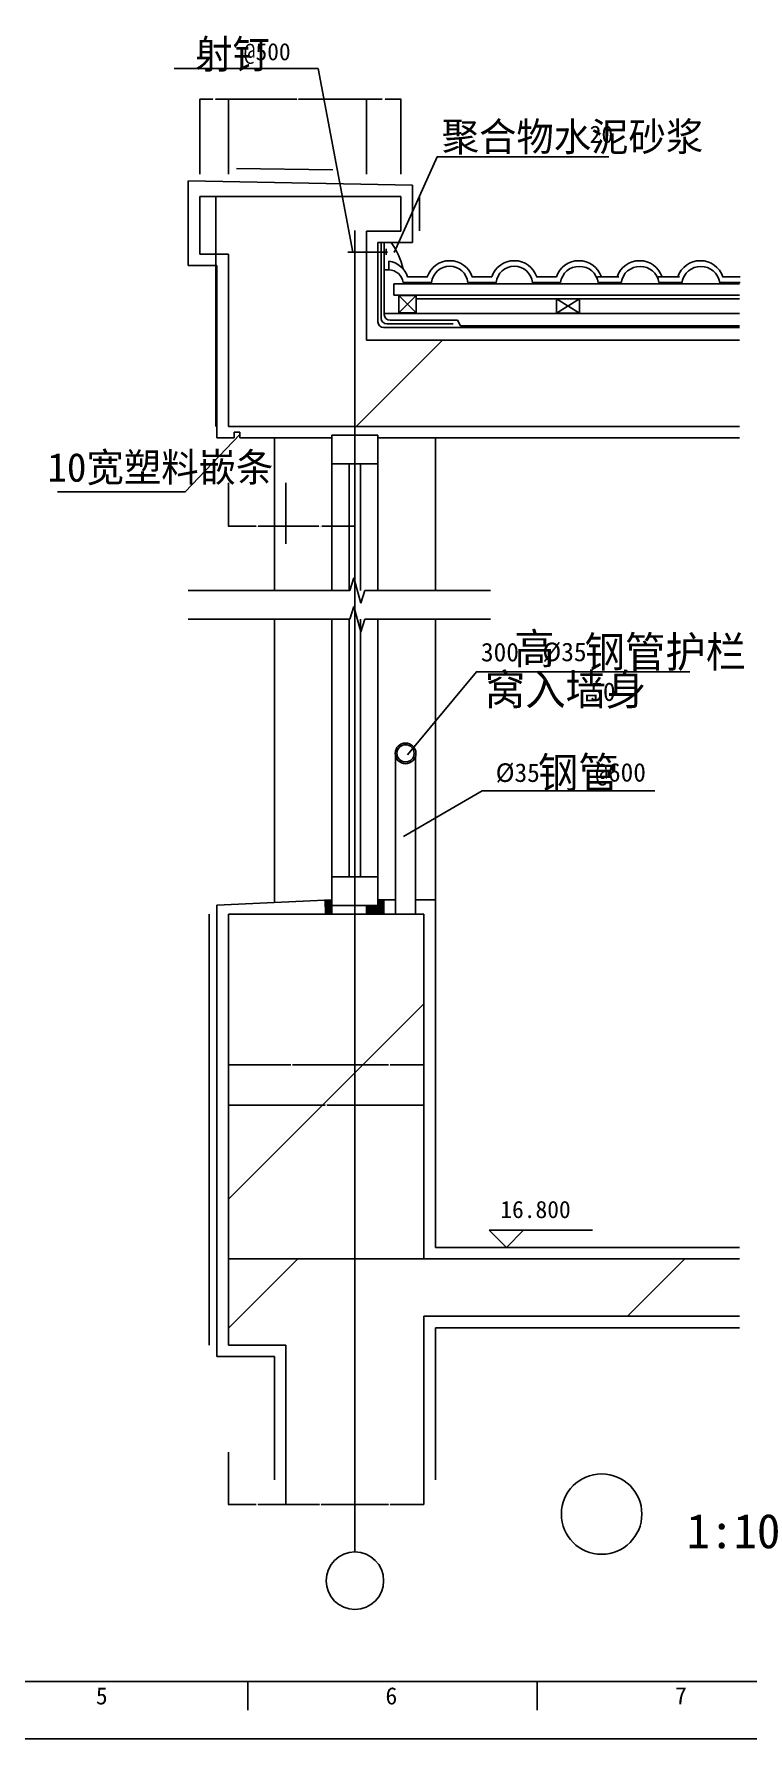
# Model space of a CAD drawing. Header units: metres. Extents: x -1 to 228715, y 0 to 21495.
# Drawn here: x 222702 to 223944, y 15555 to 18522 of the extents above; entities that cross this region are included whole.
import ezdxf

# ---------------------------------------------------------------- set-up
doc = ezdxf.new("R2010")
doc.units = ezdxf.units.M
for name, color, linetype in [('DOTE', 1, 'Continuous'), ('FACE', 7, 'Continuous'), ('HATCH', 253, 'Continuous'), ('OTHER', 7, 'Continuous'), ('PUB_DIM', 3, 'Continuous'), ('PUB_HATCH', 9, 'Continuous'), ('PUB_TEXT', 7, 'Continuous'), ('TK', 3, 'Continuous'), ('TXT1', 7, 'Continuous'), ('WALL', 2, 'Continuous'), ('WINDOW', 4, 'Continuous')]:
    doc.layers.add(name, color=color, linetype=linetype)
doc.dimstyles.get("Standard").update_dxf_attribs({"dimtxt": 2.5, "dimasz": 2.5, "dimexe": 1.25, "dimexo": 0.625, "dimtad": 1, "dimcen": 2.5, "dimazin": 3, "dimtfac": 1, "dimtmove": 0, "dimatfit": 3})
pattern_1 = [(45, (0, 0), (-336.7596, 336.7596), [])]

# ---------------------------------------------------------------- blocks, each defined once
blk = doc.blocks.new('_INDEX1')
blk.add_lwpolyline([(-0.5, 0, 1), (0.5, 0, 1)], format="xyb", close=True)
blk = doc.blocks.new('TK-A1')
at = {"layer": 'TK'}
for p, q in [((276.88, 5), (276.88, 10)), ((327.25, 5), (327.25, 10)), ((0, 0), (841, 0))]:
    blk.add_line(p, q, dxfattribs=at)
blk.add_lwpolyline([(831, 584), (25, 584), (25, 10), (831, 10)], close=True, dxfattribs=at)
for s, p in [('5', (250.47, 6)), ('6', (300.85, 6)), ('7', (351.22, 6))]:
    blk.add_text(s, height=3, dxfattribs=at).set_placement(p)
blk = doc.blocks.new('*D74')
for p, q in [((223006.41, 16990.15), (223006.41, 16690.15)), ((223006.16, 16690.15), (223005.91, 16690.15)), ((223006.41, 16390.15), (223006.41, 16690.15)), ((223006.41, 16690.15), (223006.41, 16690.15)), ((223006.66, 16690.15), (223006.91, 16690.15))]:
    blk.add_line(p, q)
at = {"layer": 'Defpoints'}
for p in [(223006.41, 16990.15), (223006.41, 16690.15), (223006.41, 16390.15)]:
    blk.add_point(p, dxfattribs=at)
at = {"layer": 'PUB_DIM', "insert": (223006.41, 16691.275), "char_height": 1, "attachment_point": 5}
blk.add_mtext('0', dxfattribs=at)
blk = doc.blocks.new('*D75')
for p, q in [((223140.07, 16053.51), (223140.07, 15962.85)), ((223260.07, 16053.51), (223260.07, 15962.85)), ((223198.57, 15962.85), (223139.82, 15962.85)), ((223260.32, 15962.85), (223201.57, 15962.85))]:
    blk.add_line(p, q)
at = {"layer": 'Defpoints'}
for p in [(223140.07, 16053.51), (223260.07, 16053.51), (223260.07, 15962.85)]:
    blk.add_point(p, dxfattribs=at)
at = {"layer": 'PUB_DIM', "insert": (223200.07, 15962.85), "char_height": 1, "attachment_point": 5}
blk.add_mtext('120', dxfattribs=at)
blk = doc.blocks.new('*D76')
for p, q in [((223040.07, 16053.51), (223040.07, 15962.85)), ((223140.07, 16053.51), (223140.07, 15962.85)), ((223088.57, 15962.85), (223039.82, 15962.85)), ((223140.32, 15962.85), (223091.57, 15962.85))]:
    blk.add_line(p, q)
at = {"layer": 'Defpoints'}
for p in [(223040.07, 16053.51), (223140.07, 16053.51), (223140.07, 15962.85)]:
    blk.add_point(p, dxfattribs=at)
at = {"layer": 'PUB_DIM', "insert": (223090.07, 15962.85), "char_height": 1, "attachment_point": 5}
blk.add_mtext('100', dxfattribs=at)
blk = doc.blocks.new('*D77')
for p, q in [((223040.07, 17741.03), (223040.07, 17665.33)), ((223140.07, 17741.03), (223140.07, 17665.33)), ((223088.57, 17665.33), (223039.82, 17665.33)), ((223140.32, 17665.33), (223091.57, 17665.33))]:
    blk.add_line(p, q)
at = {"layer": 'Defpoints'}
for p in [(223040.07, 17741.03), (223140.07, 17741.03), (223140.07, 17665.33)]:
    blk.add_point(p, dxfattribs=at)
at = {"layer": 'PUB_DIM', "insert": (223090.07, 17665.33), "char_height": 1, "attachment_point": 5}
blk.add_mtext('100', dxfattribs=at)
blk = doc.blocks.new('*D78')
for p, q in [((223197.47, 17665.33), (223139.62, 17665.33)), ((223139.87, 17634.74), (223139.87, 17665.33)), ((223260.32, 17665.33), (223202.47, 17665.33)), ((223260.07, 17634.74), (223260.07, 17665.33))]:
    blk.add_line(p, q)
at = {"layer": 'Defpoints'}
for p in [(223260.07, 17665.33), (223139.87, 17634.74), (223260.07, 17634.74)]:
    blk.add_point(p, dxfattribs=at)
at = {"layer": 'PUB_DIM', "insert": (223199.97, 17665.33), "char_height": 1, "attachment_point": 5}
blk.add_mtext('120,2', dxfattribs=at)
blk = doc.blocks.new('*D79')
for p, q in [((223260.07, 16909.56), (223260.07, 16727.89)), ((223380.07, 16909.56), (223380.07, 16727.89)), ((223318.57, 16727.89), (223259.82, 16727.89)), ((223380.32, 16727.89), (223321.57, 16727.89))]:
    blk.add_line(p, q)
at = {"layer": 'Defpoints'}
for p in [(223260.07, 16909.56), (223380.07, 16909.56), (223380.07, 16727.89)]:
    blk.add_point(p, dxfattribs=at)
at = {"layer": 'PUB_DIM', "insert": (223320.07, 16727.89), "char_height": 1, "attachment_point": 5}
blk.add_mtext('120', dxfattribs=at)
blk = doc.blocks.new('*D80')
for p, q in [((223040.07, 16909.56), (223040.07, 16727.89)), ((223260.07, 16909.56), (223260.07, 16727.89)), ((223148.57, 16727.89), (223039.82, 16727.89)), ((223260.32, 16727.89), (223151.57, 16727.89))]:
    blk.add_line(p, q)
at = {"layer": 'Defpoints'}
for p in [(223040.07, 16909.56), (223260.07, 16909.56), (223260.07, 16727.89)]:
    blk.add_point(p, dxfattribs=at)
at = {"layer": 'PUB_DIM', "insert": (223150.07, 16727.89), "char_height": 1, "attachment_point": 5}
blk.add_mtext('220', dxfattribs=at)
blk = doc.blocks.new('*D81')
for p, q in [((223040.07, 16851.48), (223040.07, 16657.98)), ((223380.07, 16851.48), (223380.07, 16657.98)), ((223208.57, 16657.98), (223039.82, 16657.98)), ((223380.32, 16657.98), (223211.57, 16657.98))]:
    blk.add_line(p, q)
at = {"layer": 'Defpoints'}
for p in [(223040.07, 16851.48), (223380.07, 16851.48), (223380.07, 16657.98)]:
    blk.add_point(p, dxfattribs=at)
at = {"layer": 'PUB_DIM', "insert": (223210.07, 16657.98), "char_height": 1, "attachment_point": 5}
blk.add_mtext('340', dxfattribs=at)
blk = doc.blocks.new('*D82')
for p, q in [((223017.89, 17989.1), (223017.89, 17914.1)), ((223017.64, 17914.1), (223017.39, 17914.1)), ((223017.89, 17839.1), (223017.89, 17914.1)), ((223017.89, 17914.1), (223017.89, 17914.1)), ((223018.14, 17914.1), (223018.39, 17914.1))]:
    blk.add_line(p, q)
at = {"layer": 'Defpoints'}
for p in [(223017.89, 17989.1), (223017.89, 17914.1), (223017.89, 17839.1)]:
    blk.add_point(p, dxfattribs=at)
at = {"layer": 'PUB_DIM', "insert": (223017.89, 17915.225), "char_height": 1, "attachment_point": 5}
blk.add_mtext('0', dxfattribs=at)
blk = doc.blocks.new('*D83')
for p, q in [((223307.75, 18408.72), (223280.18, 18408.72)), ((223280.43, 18278.21), (223280.43, 18408.72)), ((223340.32, 18408.72), (223312.75, 18408.72)), ((223340.07, 18278.21), (223340.07, 18408.72))]:
    blk.add_line(p, q)
at = {"layer": 'Defpoints'}
for p in [(223340.07, 18408.72), (223280.43, 18278.21), (223340.07, 18278.21)]:
    blk.add_point(p, dxfattribs=at)
at = {"layer": 'PUB_DIM', "insert": (223310.25, 18408.72), "char_height": 1, "attachment_point": 5}
blk.add_mtext('59,64', dxfattribs=at)
blk = doc.blocks.new('*D84')
for p, q in [((223158.83, 18408.82), (223040.08, 18408.82)), ((223040.33, 18278.34), (223040.33, 18408.82)), ((223280.58, 18408.82), (223161.83, 18408.82)), ((223280.33, 18278.34), (223280.33, 18408.82))]:
    blk.add_line(p, q)
at = {"layer": 'Defpoints'}
for p in [(223280.33, 18408.82), (223040.33, 18278.34), (223280.33, 18278.34)]:
    blk.add_point(p, dxfattribs=at)
at = {"layer": 'PUB_DIM', "insert": (223160.33, 18408.82), "char_height": 1, "attachment_point": 5}
blk.add_mtext('240', dxfattribs=at)
blk = doc.blocks.new('*D85')
for p, q in [((223372.51, 18239.53), (223372.51, 18209.53)), ((223372.26, 18209.53), (223372.01, 18209.53)), ((223372.51, 18179.53), (223372.51, 18209.53)), ((223372.51, 18209.53), (223372.51, 18209.53)), ((223372.76, 18209.53), (223373.01, 18209.53))]:
    blk.add_line(p, q)
at = {"layer": 'Defpoints'}
for p in [(223372.51, 18239.53), (223372.51, 18209.53), (223372.51, 18179.53)]:
    blk.add_point(p, dxfattribs=at)
at = {"layer": 'PUB_DIM', "insert": (223372.51, 18210.655), "char_height": 1, "attachment_point": 5}
blk.add_mtext('0', dxfattribs=at)
blk = doc.blocks.new('*D86')
for p, q in [((223006.41, 16390.15), (223006.41, 16315.15)), ((223006.16, 16315.15), (223005.91, 16315.15)), ((223006.41, 16240.15), (223006.41, 16315.15)), ((223006.41, 16315.15), (223006.41, 16315.15)), ((223006.66, 16315.15), (223006.91, 16315.15))]:
    blk.add_line(p, q)
at = {"layer": 'Defpoints'}
for p in [(223006.41, 16390.15), (223006.41, 16315.15), (223006.41, 16240.15)]:
    blk.add_point(p, dxfattribs=at)
at = {"layer": 'PUB_DIM', "insert": (223006.41, 16316.275), "char_height": 1, "attachment_point": 5}
blk.add_mtext('0', dxfattribs=at)
blk = doc.blocks.new('*D87')
for p, q in [((223260.07, 16053.51), (223260.07, 15962.85)), ((223380.07, 16053.51), (223380.07, 15962.85)), ((223260.32, 15962.85), (223318.57, 15962.85)), ((223321.57, 15962.85), (223379.82, 15962.85))]:
    blk.add_line(p, q)
at = {"layer": 'Defpoints'}
for p in [(223260.07, 16053.51), (223380.07, 16053.51), (223260.07, 15962.85)]:
    blk.add_point(p, dxfattribs=at)
at = {"layer": 'PUB_DIM', "insert": (223320.07, 15962.85), "char_height": 1, "attachment_point": 5}
blk.add_mtext('120', dxfattribs=at)
blk = doc.blocks.new('*D88')
for p, q in [((223017.89, 18139.1), (223017.89, 18064.1)), ((223017.64, 18064.1), (223017.39, 18064.1)), ((223017.89, 17989.1), (223017.89, 18064.1)), ((223017.89, 18064.1), (223017.89, 18064.1)), ((223018.14, 18064.1), (223018.39, 18064.1))]:
    blk.add_line(p, q)
at = {"layer": 'Defpoints'}
for p in [(223017.89, 18139.1), (223017.89, 18064.1), (223017.89, 17989.1)]:
    blk.add_point(p, dxfattribs=at)
at = {"layer": 'PUB_DIM', "insert": (223017.89, 18065.225), "char_height": 1, "attachment_point": 5}
blk.add_mtext('0', dxfattribs=at)
blk = doc.blocks.new('*D118')
for p, q in [((222990.07, 18278.21), (222990.07, 18408.72)), ((222990.32, 18408.72), (223012.65, 18408.72)), ((223017.65, 18408.72), (223039.98, 18408.72)), ((223040.23, 18278.21), (223040.23, 18408.72))]:
    blk.add_line(p, q)
at = {"layer": 'Defpoints'}
for p in [(222990.07, 18408.72), (222990.07, 18278.21), (223040.23, 18278.21)]:
    blk.add_point(p, dxfattribs=at)
at = {"layer": 'PUB_DIM', "insert": (223015.15, 18408.72), "char_height": 1, "attachment_point": 5}
blk.add_mtext('50,16', dxfattribs=at)
blk = doc.blocks.new('*D119')
for p, q in [((223017.89, 18239.1), (223017.89, 18189.1)), ((223017.64, 18189.1), (223017.39, 18189.1)), ((223017.89, 18139.1), (223017.89, 18189.1)), ((223017.89, 18189.1), (223017.89, 18189.1)), ((223018.14, 18189.1), (223018.39, 18189.1))]:
    blk.add_line(p, q)
at = {"layer": 'Defpoints'}
for p in [(223017.89, 18239.1), (223017.89, 18189.1), (223017.89, 18139.1)]:
    blk.add_point(p, dxfattribs=at)
at = {"layer": 'PUB_DIM', "insert": (223017.89, 18190.225), "char_height": 1, "attachment_point": 5}
blk.add_mtext('0', dxfattribs=at)

msp = doc.modelspace()

# ---------------------------------------------------------------- hatches: boundary and pattern name
at = {"layer": 'HATCH'}
h = msp.add_hatch(dxfattribs=at)
h.set_pattern_fill('AN31C', scale=150)
h.set_pattern_definition(pattern_1)
h.paths.add_polyline_path([(223260.07, 18142.64), (223256.45, 18142.64), (223238.18, 18239.1), (222990.07, 18239.1), (222990.07, 18139.1), (223040.07, 18139.1), (223040.07, 17839.1), (223260.07, 17839.1)])
h.paths.add_polyline_path([(223260.07, 17839.1), (223929.17, 17839.1), (223929.17, 17989.1), (223280.07, 17989.1), (223280.07, 18142.64), (223260.07, 18142.64)])
h.paths.add_polyline_path([(223256.45, 18142.64), (223280.07, 18142.64), (223280.07, 18179.1), (223340.07, 18179.1), (223340.07, 18239.1), (223238.18, 18239.1)])
h = msp.add_hatch(dxfattribs=at)
h.set_pattern_fill('AN31C', scale=150)
h.set_pattern_definition(pattern_1)
h.paths.add_polyline_path([(223260.07, 16390.15), (223040.07, 16390.15), (223040.07, 16240.15), (223140.07, 16240.15), (223140.07, 16005.67), (223260.07, 16005.67)])
h.paths.add_polyline_path([(223260.07, 16390.15), (223260.07, 16005.67), (223380.07, 16005.67), (223380.07, 16290.15), (223929.17, 16290.15), (223929.17, 16390.15)])
at = {"layer": 'PUB_DIM'}
h = msp.add_hatch(dxfattribs=at)
h.set_pattern_fill('AR-SAND', scale=10)
h.paths.add_polyline_path([(223343.86, 18113.28, 0.11), (223322.89, 18159.1), (223311.14, 18159.1), (223311.14, 18111.43), (223319.29, 18111.43), (223319.29, 18126.97, -0.18)])
h = msp.add_hatch(dxfattribs=at)
h.set_pattern_fill('SOLID')
h.paths.add_polyline_path([(223208.29, 17014.62), (223208.83, 16990.15), (223220.07, 16990.15), (223220.07, 17005.15), (223220.07, 17015.15)])
at = {"layer": 'PUB_HATCH'}
h = msp.add_hatch(dxfattribs=at)
h.set_pattern_fill('ANSI31', scale=500)
h.paths.add_polyline_path([(223380.07, 16990.15), (223040.07, 16990.15), (223040.07, 16390.15), (223380.07, 16390.15)])
at = {"layer": 'WALL'}
h = msp.add_hatch(dxfattribs=at)
h.set_pattern_fill('SOLID')
h.paths.add_polyline_path([(223310.39, 17015.15), (223300.07, 17015.15), (223300.07, 17005.15), (223280.07, 17005.15), (223280.07, 16990.15), (223310.39, 16990.15)])

# ---------------------------------------------------------------- linework, layer by layer
for p, q in [((223020.07, 17006.06), (223220.07, 17015.15)), ((223020.07, 17006.06), (223020.07, 16220.15)), ((223300.07, 17015.15), (223330.54, 17015.15)), ((223365.54, 17015.15), (223400.07, 17015.15)), ((223400.07, 17015.15), (223400.07, 16410.15)), ((223400.07, 16410.15), (223929.17, 16410.15)), ((223400.07, 16270.15), (223400.07, 16005.67)), ((223400.07, 16270.15), (223929.17, 16270.15)), ((223120.07, 16220.15), (223020.07, 16220.15)), ((223120.07, 16005.67), (223120.07, 16220.15))]:
    msp.add_line(p, q)
at = {"layer": 'DOTE'}
msp.add_line((223260.07, 18180.09), (223260.07, 15879.97), dxfattribs=at)
at = {"layer": 'FACE'}
msp.add_circle((223260.07, 15829.97), 50, dxfattribs=at)
at = {"layer": 'OTHER'}
for p, q in [((223251.3, 17553.39), (223258.3, 17575.39)), ((223258.3, 17575.39), (223270.3, 17531.39)), ((222970.12, 17553.39), (223251.3, 17553.39)), ((223270.3, 17531.39), (223277.3, 17553.39)), ((223277.3, 17553.39), (223495.76, 17553.39)), ((223251.3, 17503.39), (223258.3, 17525.39)), ((223258.3, 17525.39), (223270.3, 17481.39)), ((222970.12, 17503.39), (223251.3, 17503.39)), ((223270.3, 17481.39), (223277.3, 17503.39)), ((223277.3, 17503.39), (223495.76, 17503.39))]:
    msp.add_line(p, q, dxfattribs=at)
at = {"layer": 'PUB_DIM'}
for p, q in [((223360.07, 18259.1), (222970.07, 18266.71)), ((222970.07, 18266.71), (222970.07, 18119.1)), ((223360.07, 18159.1), (223360.07, 18259.1)), ((223300.09, 18159.1), (223300.09, 18021.23)), ((223360.07, 18159.1), (223300.09, 18159.1)), ((223300.09, 18159.1), (223300.09, 18121.31)), ((223020.07, 18119.1), (222970.07, 18119.1)), ((223020.07, 18119.1), (223020.07, 17819.1)), ((223319.29, 18111.43), (223311.14, 18111.43)), ((223319.29, 18111.43), (223319.29, 18126.97)), ((223327.74, 18087.35), (223327.74, 18067.35)), ((223929.17, 18087.35), (223327.74, 18087.35)), ((223929.17, 18067.35), (223327.74, 18067.35)), ((223366.69, 18066.86), (223336.69, 18036.86)), ((223336.69, 18066.86), (223366.69, 18036.86)), ((223929.17, 18061.16), (223366.69, 18061.16)), ((223650.53, 18061.14), (223610.53, 18036.14)), ((223610.53, 18061.14), (223650.53, 18036.14)), ((223929.17, 18035.4), (223310.09, 18035.4)), ((223929.17, 18011.23), (223310.09, 18011.23)), ((223020.07, 17819.1), (223050.07, 17819.1)), ((223050.07, 17829.1), (223050.07, 17819.1)), ((223050.07, 17829.1), (223060.07, 17829.1)), ((223060.07, 17829.1), (223060.07, 17819.1)), ((223060.07, 17819.1), (223220.07, 17819.1)), ((223300.07, 17819.1), (223400.07, 17819.1)), ((223400.07, 17819.1), (223929.17, 17819.1)), ((223330.54, 17266.33), (223330.54, 16990.15)), ((223365.54, 17265.34), (223365.54, 16990.15)), ((223523.5, 16410.15), (223493.5, 16440.15)), ((223493.5, 16440.15), (223553.5, 16440.15)), ((223553.5, 16440.15), (223523.5, 16410.15)), ((223553.5, 16440.15), (223673.5, 16440.15))]:
    msp.add_line(p, q, dxfattribs=at)
for points in [[(223256.45, 18142.64), (223195.95, 18462.03), (222945.92, 18462.03)], [(223221.69, 18285.76), (223053.98, 18288.08)], [(223328.57, 18141.58), (223403.22, 18308.51), (223701.99, 18308.51)], [(223929.17, 18099.41), (223911.12, 18099.41)], [(223929.17, 18089.77), (223911.94, 18089.77)], [(223060.07, 17824.93), (222965.05, 17725.17), (222742.84, 17725.17)], [(223351.39, 17267.6), (223471.3, 17412.09), (223842.84, 17412.09)], [(223344.54, 17125.3), (223481.49, 17204.93), (223781.74, 17204.93)]]:
    msp.add_lwpolyline(points, dxfattribs=at)
for points in [[(223322.89, 18159.1, -0.11), (223343.86, 18113.28)], [(223610.5, 18099.41), (223576.43, 18099.41, 0.72), (223498.19, 18099.41), (223464.12, 18099.41, 0.72), (223385.87, 18099.41), (223351.81, 18099.41, 0.28), (223319.29, 18126.97)], [(223617.57, 18089.81), (223568.8, 18089.81, 0.89), (223505.83, 18089.81), (223456.48, 18089.81, 0.89), (223393.51, 18089.81), (223344.17, 18089.81, 0.36), (223319.29, 18111.43)], [(223718.96, 18099.41), (223688.75, 18099.41, 0.72), (223610.5, 18099.41), (223576.43, 18099.41)], [(223718.96, 18089.77), (223683.33, 18089.77, 0.85), (223617.56, 18089.77), (223577.25, 18089.77)], [(223824.61, 18099.41), (223794.4, 18099.41, 0.72), (223716.15, 18099.41), (223682.08, 18099.41)], [(223824.61, 18089.77), (223788.97, 18089.77, 0.85), (223723.21, 18089.77), (223682.9, 18089.77)], [(223930.26, 18099.41), (223900.05, 18099.41, 0.72), (223821.8, 18099.41), (223787.73, 18099.41)], [(223930.26, 18089.77), (223894.62, 18089.77, 0.85), (223828.86, 18089.77), (223788.55, 18089.77)]]:
    msp.add_lwpolyline(points, format="xyb", dxfattribs=at)
for points in [[(223336.69, 18066.86), (223366.69, 18066.86), (223366.69, 18036.86), (223336.69, 18036.86)], [(223610.53, 18061.14), (223650.53, 18061.14), (223650.53, 18036.14), (223610.53, 18036.14)]]:
    msp.add_lwpolyline(points, close=True, dxfattribs=at)
for radius in [18, 15]:
    msp.add_circle((223348.15, 17270.02), radius, dxfattribs=at)
msp.add_arc((223310.09, 18021.23), 10, 180, 270, dxfattribs=at)
at = {"layer": 'WALL'}
for p, q in [((223340.07, 18239.1), (222990.07, 18239.1)), ((222990.07, 18239.1), (222990.07, 18139.1)), ((223340.07, 18239.1), (223340.07, 18179.1)), ((223280.07, 18179.1), (223280.07, 17989.1)), ((223340.07, 18179.1), (223280.07, 18179.1)), ((223040.07, 18139.1), (222990.07, 18139.1)), ((223040.07, 18139.1), (223040.07, 17839.1)), ((223305.77, 18027.59), (223305.77, 18159.1)), ((223311.14, 18033.84), (223311.14, 18159.1)), ((223314.2, 18147.96), (223314.2, 18137.69)), ((223315.77, 18017.59), (223431.17, 18017.59)), ((223321.14, 18023.84), (223438.32, 18023.84)), ((223438.32, 18023.84), (223444.02, 18014.08)), ((223444.02, 18014.08), (223929.17, 18014.08)), ((223929.17, 17989.1), (223280.07, 17989.1)), ((223040.07, 17839.1), (223929.17, 17839.1)), ((223208.83, 16990.15), (223208.29, 17014.62)), ((223220.07, 17005.15), (223220.07, 16990.15)), ((223280.07, 17005.15), (223280.07, 16990.15)), ((223310.39, 17015.15), (223310.39, 16990.15)), ((223310.39, 17005.15), (223310.39, 16990.15)), ((223380.07, 16990.15), (223040.07, 16990.15)), ((223040.07, 16990.15), (223040.07, 16240.15)), ((223380.07, 16990.15), (223380.07, 16390.15)), ((223040.07, 16390.15), (223929.17, 16390.15)), ((223380.07, 16290.15), (223380.07, 16005.67)), ((223380.07, 16290.15), (223929.17, 16290.15)), ((223140.07, 16240.15), (223040.07, 16240.15)), ((223140.07, 16005.67), (223140.07, 16240.15))]:
    msp.add_line(p, q, dxfattribs=at)
msp.add_lwpolyline([(223316.91, 18142.64), (223247.92, 18142.64)], dxfattribs=at)
for centre in [(223315.77, 18027.59), (223321.14, 18033.84)]:
    msp.add_arc(centre, 10, 180, 270, dxfattribs=at)
at = {"layer": 'WINDOW'}
for p, q in [((223120.07, 17553.39), (223120.07, 17819.1)), ((223220.07, 17824.1), (223300.07, 17824.1)), ((223220.07, 17553.39), (223220.07, 17824.1)), ((223300.07, 17553.39), (223300.07, 17824.1)), ((223400.07, 17553.39), (223400.07, 17819.1)), ((223220.07, 17774.1), (223300.07, 17774.1)), ((223250.07, 17553.39), (223250.07, 17774.1)), ((223270.07, 17553.39), (223270.07, 17774.1)), ((223120.07, 17011.3), (223120.07, 17503.39)), ((223220.07, 16990.15), (223220.07, 17503.39)), ((223250.07, 17055.15), (223250.07, 17503.39)), ((223270.07, 17055.15), (223270.07, 17503.39)), ((223300.07, 17005.15), (223300.07, 17503.39)), ((223400.07, 17015.15), (223400.07, 17503.39)), ((223220.07, 17055.15), (223300.07, 17055.15)), ((223220.07, 17005.15), (223300.07, 17005.15))]:
    msp.add_line(p, q, dxfattribs=at)

# ---------------------------------------------------------------- block references
at = {"layer": 'PUB_DIM', "xscale": 10, "yscale": 10, "zscale": 10}
msp.add_blockref('TK-A1', (220304.77, 15554.61), dxfattribs=at)
at = {"layer": 'PUB_TEXT', "xscale": 140, "yscale": 140, "zscale": 140}
msp.add_blockref('_INDEX1', (223689.18, 15945.93), dxfattribs=at)

# ---------------------------------------------------------------- texts
at = {"layer": 'PUB_DIM'}
for s, height, p in [('射钉', 50, (222982.05, 18462.03)), ('@500', 30, (223066.69, 18476.39)), ('聚合物水泥砂浆', 50, (223411.04, 18318.36)), ('20', 30, (223668.53, 18332.72)), ('10宽塑料嵌条', 50, (222725.09, 17742.93)), ('16.800', 30, (223513.01, 16461.15))]:
    msp.add_text(s, height=height, dxfattribs=at).set_placement(p)
at = {"layer": 'PUB_TEXT'}
for s, height, p in [('高', 54, (223537.36, 17425.32)), ('钢管护栏', 54, (223659.66, 17419.56)), ('300', 32.4, (223479.29, 17430.07)), ('%%c35', 32.4, (223586.25, 17430.42)), ('窝入墙身', 54, (223486.08, 17354.08)), ('50', 32.4, (223669.47, 17361.2)), ('钢管', 54, (223578.37, 17209.45)), ('%%c35', 32.4, (223504.95, 17220.31)), ('@600', 32.4, (223678.15, 17220.82))]:
    msp.add_text(s, height=height, dxfattribs=at).set_placement(p)
at = {"layer": 'TXT1'}
msp.add_text('1:10', height=60, dxfattribs=at).set_placement((223836.92, 15886.41))

# ---------------------------------------------------------------- dimensions: what is measured, and where the dimension line sits
at = {"layer": 'PUB_DIM'}
for base, p1, p2, picture, middle in [((222990.07, 18408.72), (222990.07, 18278.21), (223040.23, 18278.21), '*D118', (223015.15, 18408.72)), ((223340.07, 18408.72), (223340.07, 18278.21), (223280.43, 18278.21), '*D83', (223310.25, 18408.72)), ((223017.89, 18189.1), (223017.89, 18139.1), (223017.89, 18239.1), '*D119', (223017.89, 18190.225)), ((223372.51, 18209.53), (223372.51, 18179.53), (223372.51, 18239.53), '*D85', (223372.51, 18210.655)), ((223017.89, 18064.1), (223017.89, 17989.1), (223017.89, 18139.1), '*D88', (223017.89, 18065.225)), ((223017.89, 17914.1), (223017.89, 17839.1), (223017.89, 17989.1), '*D82', (223017.89, 17915.225)), ((223140.07, 17665.33), (223140.07, 17741.03), (223040.07, 17741.03), '*D77', (223090.07, 17665.33)), ((223260.07, 17665.33), (223260.07, 17634.74), (223139.87, 17634.74), '*D78', (223199.97, 17665.33)), ((223006.41, 16690.15), (223006.41, 16990.15), (223006.41, 16390.15), '*D74', (223006.41, 16691.275)), ((223260.07, 16727.89), (223260.07, 16909.56), (223040.07, 16909.56), '*D80', (223150.07, 16727.89)), ((223380.07, 16727.89), (223380.07, 16909.56), (223260.07, 16909.56), '*D79', (223320.07, 16727.89)), ((223380.07, 16657.98), (223380.07, 16851.48), (223040.07, 16851.48), '*D81', (223210.07, 16657.98)), ((223006.41, 16315.15), (223006.41, 16390.15), (223006.41, 16240.15), '*D86', (223006.41, 16316.275)), ((223140.07, 15962.85), (223140.07, 16053.51), (223040.07, 16053.51), '*D76', (223090.07, 15962.85)), ((223260.07, 15962.85), (223260.07, 16053.51), (223140.07, 16053.51), '*D75', (223200.07, 15962.85)), ((223260.07, 15962.85), (223260.07, 16053.51), (223380.07, 16053.51), '*D87', (223320.07, 15962.85))]:
    dim = msp.add_linear_dim(base=base, p1=p1, p2=p2, dimstyle='Standard', dxfattribs=at)
    dim.commit()
    dim.dimension.update_dxf_attribs({"geometry": picture, "text_midpoint": middle})
dim = msp.add_linear_dim(base=(223280.33, 18408.82), p1=(223280.33, 18278.34), p2=(223040.33, 18278.34), text='240', dimstyle='Standard', dxfattribs=at)
dim.commit()
dim.dimension.update_dxf_attribs({"geometry": '*D84', "text_midpoint": (223160.33, 18408.82)})

doc.saveas('drawing.dxf')
